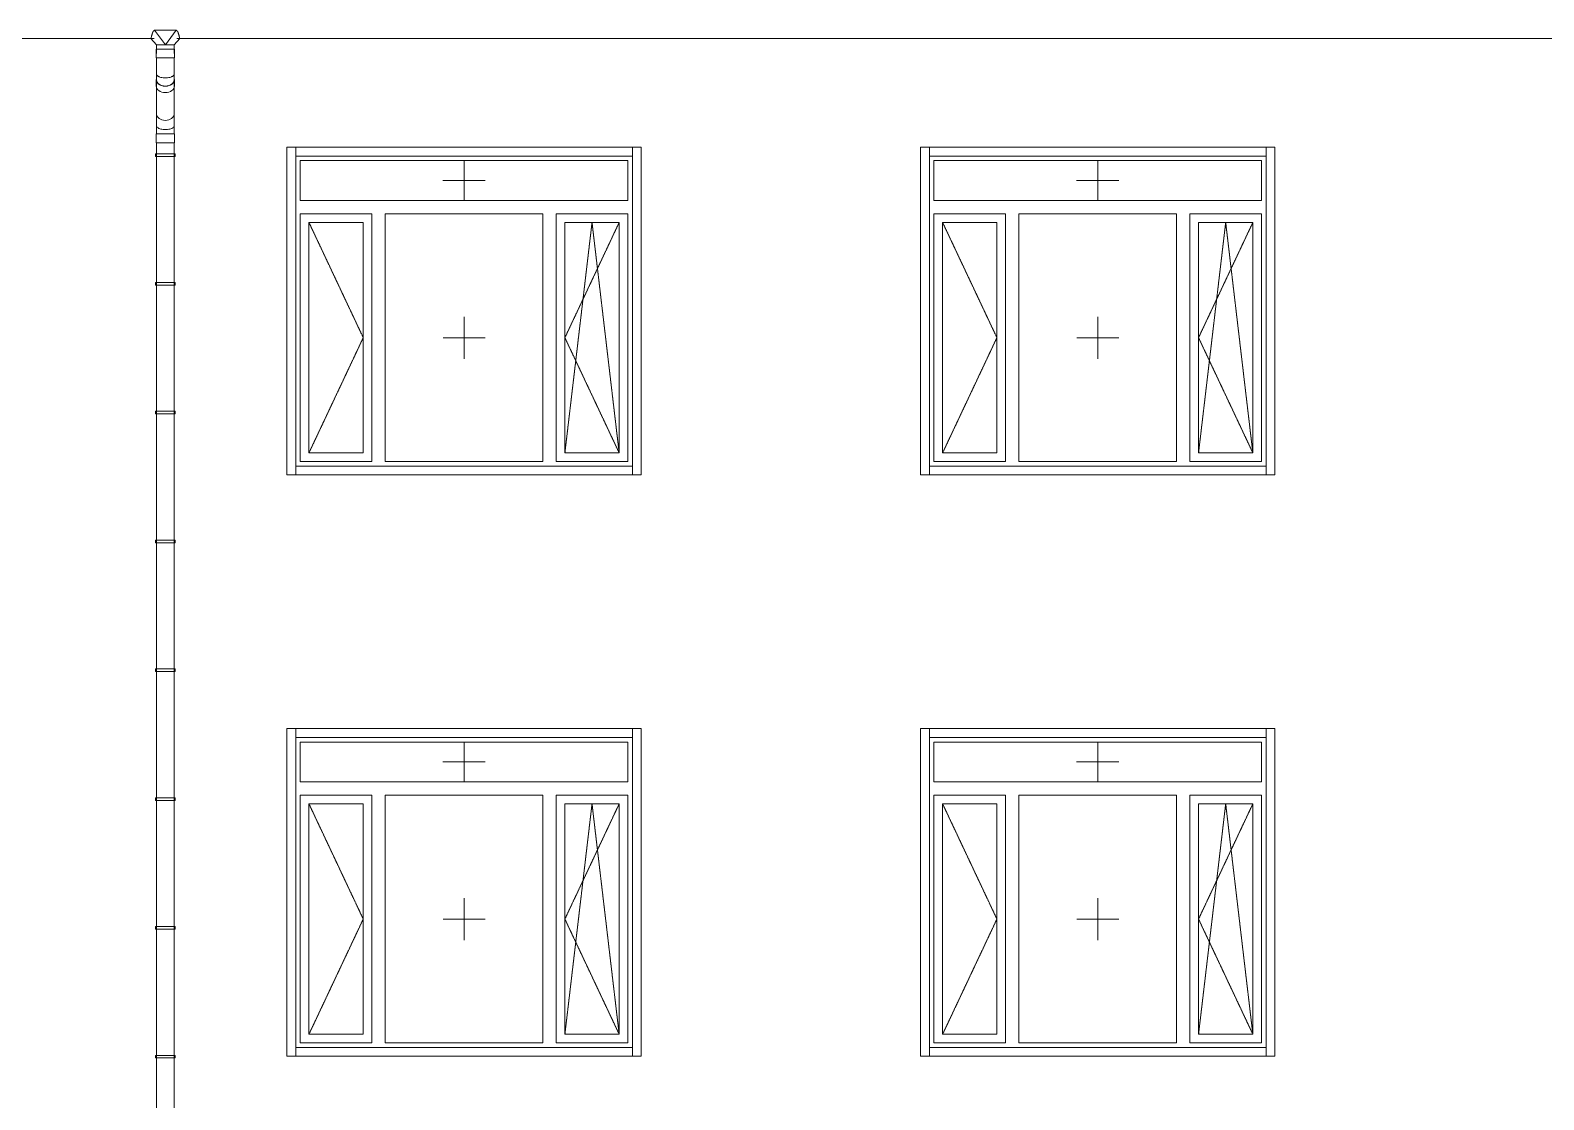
# Model space of a CAD drawing. Header units: millimetres. Extents: x -515342 to 330399, y -224905 to 507333.
# Drawn here: x 164097 to 172684, y 9331 to 15402 of the extents above; entities that cross this region are included whole.
import ezdxf

# ---------------------------------------------------------------- set-up
doc = ezdxf.new("R2010")
doc.units = ezdxf.units.MM
doc.linetypes.add('ASVP_Штриховая_ш2 п1', pattern=[3, 2, -1])
doc.layers.get('0').update_dxf_attribs({"lineweight": 0})
for name, color, linetype, lineweight in [('Витраж', 7, 'Continuous', 0), ('Обобщенные модели', 7, 'Continuous', 0), ('Окна', 7, 'Continuous', 0), ('Окна открывание', 7, 'Continuous', 0)]:
    doc.layers.add(name, color=color, linetype=linetype, lineweight=lineweight)
pattern_1 = [(236.31, (1066.07, 1244.6), (-1777.996, -3556.002), [641.07, -5769.6]), (236.31, (1101.63, 1137.9), (-1777.996, -3556.002), [384.64, -6026.03]), (236.31, (888.27, 1137.9), (-1777.996, -3556.002), [384.64, -6026.03])]

# ---------------------------------------------------------------- blocks, each defined once
blk = doc.blocks.new('Окно_ПВХ_3Створки_1Фрамуга-верх - АР_Окно_ОП_1820_h_х1970_3ст2фр-в-V54-О_АР_Эскиз_Фасад 12-1 копия 1')
at = {"layer": 'Окна'}
h = blk.add_hatch(dxfattribs=at)
h.set_pattern_fill('FP_1', color=256, style=0, pattern_type=2)
h.set_pattern_definition(pattern_1)
h.paths.add_polyline_path([(-16777.3, 7635), (-16777.3, 8943), (-17085.3, 8943), (-17085.3, 7635), (-16814.8, 7635)])
h = blk.add_hatch(dxfattribs=at)
h.set_pattern_fill('FP_1', color=256, style=0, pattern_type=2)
h.set_pattern_definition(pattern_1)
h.paths.add_polyline_path([(-15325.3, 7635), (-15325.3, 8943), (-15633.3, 8943), (-15633.3, 7635), (-15465.5, 7635)])
for p, q in [((-15276.3, 9294), (-17134.3, 9294)), ((-17134.3, 9294), (-17134.3, 9068)), ((-15276.3, 9068), (-15276.3, 9294)), ((-15276.3, 9068), (-17134.3, 9068)), ((-16728.3, 8992), (-17134.3, 8992)), ((-17134.3, 8992), (-17134.3, 7586)), ((-17085.3, 8943), (-17085.3, 7635)), ((-16777.3, 8943), (-17085.3, 8943)), ((-16777.3, 8943), (-16777.3, 7635)), ((-16728.3, 7586), (-16728.3, 8992)), ((-15758.3, 8992), (-16652.3, 8992)), ((-16652.3, 7586), (-16652.3, 8992)), ((-15758.3, 7586), (-15758.3, 8992)), ((-15276.3, 8992), (-15682.3, 8992)), ((-15682.3, 7586), (-15682.3, 8992)), ((-15633.3, 8943), (-15633.3, 7635)), ((-15325.3, 8943), (-15633.3, 8943)), ((-15325.3, 8943), (-15325.3, 7635)), ((-15276.3, 7586), (-15276.3, 8992)), ((-17134.3, 7586), (-16728.3, 7586)), ((-17085.3, 7635), (-16777.3, 7635)), ((-16652.3, 7586), (-15758.3, 7586)), ((-15682.3, 7586), (-15276.3, 7586)), ((-15633.3, 7635), (-15325.3, 7635))]:
    blk.add_line(p, q, dxfattribs=at)
at = {"layer": 'Окна открывание', "linetype": 'ASVP_Штриховая_ш2 п1'}
for p, q in [((-16205.3, 9068), (-16205.3, 9294)), ((-16325.3, 9181), (-16085.3, 9181)), ((-17085.3, 8943), (-16777.3, 8289)), ((-15479.3, 8943), (-15633.3, 7635)), ((-15325.3, 8943), (-15633.3, 8289)), ((-15325.3, 7635), (-15479.3, 8943)), ((-16205.3, 8169), (-16205.3, 8409)), ((-16777.3, 8289), (-17085.3, 7635)), ((-16085.3, 8289), (-16325.3, 8289)), ((-15633.3, 8289), (-15325.3, 7635))]:
    blk.add_line(p, q, dxfattribs=at)
blk = doc.blocks.new('Окно_ПВХ_3Створки_1Фрамуга-верх - АР_Окно_ОП_1820_h_х1970_3ст2фр-в-V55-О_АР_Эскиз_Фасад 12-1 копия 1')
at = {"layer": 'Окна'}
h = blk.add_hatch(dxfattribs=at)
h.set_pattern_fill('FP_1', color=256, style=0, pattern_type=2)
h.set_pattern_definition(pattern_1)
h.paths.add_polyline_path([(-13216.698996, 7635), (-13182.329244, 7635), (-13182.329244, 8943), (-13490.329244, 8943), (-13490.329244, 7635), (-13441.585996, 7635)])
h = blk.add_hatch(dxfattribs=at)
h.set_pattern_fill('FP_1', color=256, style=0, pattern_type=2)
h.set_pattern_definition(pattern_1)
h.paths.add_polyline_path([(-11730.329244, 7635), (-11730.329244, 8943), (-12038.329244, 8943), (-12038.329244, 7635), (-11867.404289, 7635)])
for p, q in [((-11681.329244, 9294), (-13539.329244, 9294)), ((-13539.329244, 9294), (-13539.329244, 9068)), ((-11681.329244, 9068), (-11681.329244, 9294)), ((-11681.329244, 9068), (-13539.329244, 9068)), ((-13133.329244, 8992), (-13539.329244, 8992)), ((-13539.329244, 8992), (-13539.329244, 7586)), ((-13490.329244, 8943), (-13490.329244, 7635)), ((-13182.329244, 8943), (-13490.329244, 8943)), ((-13182.329244, 8943), (-13182.329244, 7635)), ((-13133.329244, 7586), (-13133.329244, 8992)), ((-12163.329244, 8992), (-13057.329244, 8992)), ((-13057.329244, 7586), (-13057.329244, 8992)), ((-12163.329244, 7586), (-12163.329244, 8992)), ((-11681.329244, 8992), (-12087.329244, 8992)), ((-12087.329244, 7586), (-12087.329244, 8992)), ((-12038.329244, 8943), (-12038.329244, 7635)), ((-11730.329244, 8943), (-12038.329244, 8943)), ((-11730.329244, 8943), (-11730.329244, 7635)), ((-11681.329244, 7586), (-11681.329244, 8992)), ((-13539.329244, 7586), (-13133.329244, 7586)), ((-13490.329244, 7635), (-13182.329244, 7635)), ((-13057.329244, 7586), (-12163.329244, 7586)), ((-12087.329244, 7586), (-11681.329244, 7586)), ((-12038.329244, 7635), (-11730.329244, 7635))]:
    blk.add_line(p, q, dxfattribs=at)
at = {"layer": 'Окна открывание', "linetype": 'ASVP_Штриховая_ш2 п1'}
for p, q in [((-12610.329244, 9068), (-12610.329244, 9294)), ((-12730.329244, 9181), (-12490.329244, 9181)), ((-13490.329244, 8943), (-13182.329244, 8289)), ((-11884.329244, 8943), (-12038.329244, 7635)), ((-11730.329244, 8943), (-12038.329244, 8289)), ((-11730.329244, 7635), (-11884.329244, 8943)), ((-12610.329244, 8169), (-12610.329244, 8409)), ((-13182.329244, 8289), (-13490.329244, 7635)), ((-12490.329244, 8289), (-12730.329244, 8289)), ((-12038.329244, 8289), (-11730.329244, 7635))]:
    blk.add_line(p, q, dxfattribs=at)
blk = doc.blocks.new('Окно_ПВХ_3Створки_1Фрамуга-верх - АР_Окно_ОП_1820_h_х1970_3ст2фр-в-V77-О_АР_Эскиз_Фасад 12-1 копия 1')
at = {"layer": 'Окна'}
h = blk.add_hatch(dxfattribs=at)
h.set_pattern_fill('FP_1', color=256, style=0, pattern_type=2)
h.set_pattern_definition(pattern_1)
h.paths.add_polyline_path([(-16777.3, 10935), (-16777.3, 12243), (-17085.3, 12243), (-17085.3, 10935), (-16814.8, 10935)])
h = blk.add_hatch(dxfattribs=at)
h.set_pattern_fill('FP_1', color=256, style=0, pattern_type=2)
h.set_pattern_definition(pattern_1)
h.paths.add_polyline_path([(-15325.3, 10935), (-15325.3, 12243), (-15633.3, 12243), (-15633.3, 10935), (-15465.5, 10935)])
for p, q in [((-15276.3, 12594), (-17134.3, 12594)), ((-17134.3, 12594), (-17134.3, 12368)), ((-15276.3, 12368), (-15276.3, 12594)), ((-15276.3, 12368), (-17134.3, 12368)), ((-16728.3, 12292), (-17134.3, 12292)), ((-17134.3, 12292), (-17134.3, 10886)), ((-16728.3, 10886), (-16728.3, 12292)), ((-15758.3, 12292), (-16652.3, 12292)), ((-16652.3, 10886), (-16652.3, 12292)), ((-15758.3, 10886), (-15758.3, 12292)), ((-15276.3, 12292), (-15682.3, 12292)), ((-15682.3, 10886), (-15682.3, 12292)), ((-15276.3, 10886), (-15276.3, 12292)), ((-17085.3, 12243), (-17085.3, 10935)), ((-16777.3, 12243), (-17085.3, 12243)), ((-16777.3, 12243), (-16777.3, 10935)), ((-15633.3, 12243), (-15633.3, 10935)), ((-15325.3, 12243), (-15633.3, 12243)), ((-15325.3, 12243), (-15325.3, 10935)), ((-17085.3, 10935), (-16777.3, 10935)), ((-15633.3, 10935), (-15325.3, 10935)), ((-17134.3, 10886), (-16728.3, 10886)), ((-16652.3, 10886), (-15758.3, 10886)), ((-15682.3, 10886), (-15276.3, 10886))]:
    blk.add_line(p, q, dxfattribs=at)
at = {"layer": 'Окна открывание', "linetype": 'ASVP_Штриховая_ш2 п1'}
for p, q in [((-16205.3, 12368), (-16205.3, 12594)), ((-16325.3, 12481), (-16085.3, 12481)), ((-17085.3, 12243), (-16777.3, 11589)), ((-15479.3, 12243), (-15633.3, 10935)), ((-15325.3, 12243), (-15633.3, 11589)), ((-15325.3, 10935), (-15479.3, 12243)), ((-16205.3, 11469), (-16205.3, 11709)), ((-16777.3, 11589), (-17085.3, 10935)), ((-16085.3, 11589), (-16325.3, 11589)), ((-15633.3, 11589), (-15325.3, 10935))]:
    blk.add_line(p, q, dxfattribs=at)
blk = doc.blocks.new('Окно_ПВХ_3Створки_1Фрамуга-верх - АР_Окно_ОП_1820_h_х1970_3ст2фр-в-V78-О_АР_Эскиз_Фасад 12-1 копия 1')
at = {"layer": 'Окна'}
h = blk.add_hatch(dxfattribs=at)
h.set_pattern_fill('FP_1', color=256, style=0, pattern_type=2)
h.set_pattern_definition(pattern_1)
h.paths.add_polyline_path([(-13182.329244, 10935), (-13182.329244, 12243), (-13490.329244, 12243), (-13490.329244, 10935), (-13216.698996, 10935)])
h = blk.add_hatch(dxfattribs=at)
h.set_pattern_fill('FP_1', color=256, style=0, pattern_type=2)
h.set_pattern_definition(pattern_1)
h.paths.add_polyline_path([(-11730.329244, 10935), (-11730.329244, 12243), (-12038.329244, 12243), (-12038.329244, 10935), (-11867.404289, 10935)])
for p, q in [((-11681.329244, 12594), (-13539.329244, 12594)), ((-13539.329244, 12594), (-13539.329244, 12368)), ((-11681.329244, 12368), (-11681.329244, 12594)), ((-11681.329244, 12368), (-13539.329244, 12368)), ((-13133.329244, 12292), (-13539.329244, 12292)), ((-13539.329244, 12292), (-13539.329244, 10886)), ((-13133.329244, 10886), (-13133.329244, 12292)), ((-12163.329244, 12292), (-13057.329244, 12292)), ((-13057.329244, 10886), (-13057.329244, 12292)), ((-12163.329244, 10886), (-12163.329244, 12292)), ((-11681.329244, 12292), (-12087.329244, 12292)), ((-12087.329244, 10886), (-12087.329244, 12292)), ((-11681.329244, 10886), (-11681.329244, 12292)), ((-13490.329244, 12243), (-13490.329244, 10935)), ((-13182.329244, 12243), (-13490.329244, 12243)), ((-13182.329244, 12243), (-13182.329244, 10935)), ((-12038.329244, 12243), (-12038.329244, 10935)), ((-11730.329244, 12243), (-12038.329244, 12243)), ((-11730.329244, 12243), (-11730.329244, 10935)), ((-13490.329244, 10935), (-13182.329244, 10935)), ((-12038.329244, 10935), (-11730.329244, 10935)), ((-13539.329244, 10886), (-13133.329244, 10886)), ((-13057.329244, 10886), (-12163.329244, 10886)), ((-12087.329244, 10886), (-11681.329244, 10886))]:
    blk.add_line(p, q, dxfattribs=at)
at = {"layer": 'Окна открывание', "linetype": 'ASVP_Штриховая_ш2 п1'}
for p, q in [((-12610.329244, 12368), (-12610.329244, 12594)), ((-12730.329244, 12481), (-12490.329244, 12481)), ((-13490.329244, 12243), (-13182.329244, 11589)), ((-11884.329244, 12243), (-12038.329244, 10935)), ((-11730.329244, 12243), (-12038.329244, 11589)), ((-11730.329244, 10935), (-11884.329244, 12243)), ((-12610.329244, 11469), (-12610.329244, 11709)), ((-13182.329244, 11589), (-13490.329244, 10935)), ((-12490.329244, 11589), (-12730.329244, 11589)), ((-12038.329244, 11589), (-11730.329244, 10935))]:
    blk.add_line(p, q, dxfattribs=at)
blk = doc.blocks.new('Прямоугольный импост - АР_Откос_Металлический_50х330 Белый Правый-9899493-О_АР_Эскиз_Фасад 12-1 копия 1')
at = {"layer": 'Витраж'}
for p, q in [((-9974.1, 2570), (-9974.1, 2620)), ((-9974.1, 2620), (-8064.1, 2620)), ((-8064.1, 2620), (-8064.1, 2570)), ((-9974.1, 2570), (-8064.1, 2570))]:
    blk.add_line(p, q, dxfattribs=at)
blk = doc.blocks.new('Прямоугольный импост - АР_Откос_Металлический_50х330 Белый Левый-9898761-О_АР_Эскиз_Фасад 12-1 копия 1')
at = {"layer": 'Витраж'}
for p, q in [((-9974.1, 760), (-9974.1, 810)), ((-8064.1, 810), (-9974.1, 810)), ((-8064.1, 810), (-8064.1, 760)), ((-8064.1, 760), (-9974.1, 760))]:
    blk.add_line(p, q, dxfattribs=at)
blk = doc.blocks.new('Прямоугольный импост - АР_Откос_Металлический_50х330 Белый Правый-9899492-О_АР_Эскиз_Фасад 12-1 копия 1')
at = {"layer": 'Витраж'}
for p, q in [((-8064.1, 2620), (-8014.1, 2620)), ((-8064.1, 2620), (-8064.1, 760)), ((-8014.1, 2620), (-8014.1, 760)), ((-8014.1, 760), (-8064.1, 760))]:
    blk.add_line(p, q, dxfattribs=at)
blk = doc.blocks.new('Прямоугольный импост - АР_Откос_Металлический_50х330 Белый Левый-V99-О_АР_Эскиз_Фасад 12-1 копия 1')
at = {"layer": 'Витраж'}
for p, q in [((-10024.1, 2620), (-9974.1, 2620)), ((-10024.1, 760), (-10024.1, 2620)), ((-9974.1, 760), (-9974.1, 2620)), ((-9974.1, 760), (-10024.1, 760))]:
    blk.add_line(p, q, dxfattribs=at)
blk = doc.blocks.new('Прямоугольный импост - АР_Откос_Металлический_50х330 Коричневый Правый-9899920-О_АР_Эскиз_Фасад 12-1 копия 1')
at = {"layer": 'Витраж'}
for p, q in [((-6359.2, 2570), (-6359.2, 2620)), ((-6359.2, 2620), (-4449.2, 2620)), ((-4449.2, 2620), (-4449.2, 2570)), ((-6359.2, 2570), (-4449.2, 2570))]:
    blk.add_line(p, q, dxfattribs=at)
blk = doc.blocks.new('Прямоугольный импост - АР_Откос_Металлический_50х330 Коричневый Левый-9899774-О_АР_Эскиз_Фасад 12-1 копия 1')
at = {"layer": 'Витраж'}
for p, q in [((-6359.2, 760), (-6359.2, 810)), ((-4449.2, 810), (-6359.2, 810)), ((-4449.2, 810), (-4449.2, 760)), ((-4449.2, 760), (-6359.2, 760))]:
    blk.add_line(p, q, dxfattribs=at)
blk = doc.blocks.new('Прямоугольный импост - АР_Откос_Металлический_50х330 Коричневый Правый-9899919-О_АР_Эскиз_Фасад 12-1 копия 1')
at = {"layer": 'Витраж'}
for p, q in [((-4449.2, 2620), (-4399.2, 2620)), ((-4449.2, 2620), (-4449.2, 760)), ((-4399.2, 2620), (-4399.2, 760)), ((-4399.2, 760), (-4449.2, 760))]:
    blk.add_line(p, q, dxfattribs=at)
blk = doc.blocks.new('Прямоугольный импост - АР_Откос_Металлический_50х330 Коричневый Левый-9899773-О_АР_Эскиз_Фасад 12-1 копия 1')
at = {"layer": 'Витраж'}
for p, q in [((-6409.2, 2620), (-6359.2, 2620)), ((-6409.2, 760), (-6409.2, 2620)), ((-6359.2, 760), (-6359.2, 2620)), ((-6359.2, 760), (-6409.2, 760))]:
    blk.add_line(p, q, dxfattribs=at)
blk = doc.blocks.new('ASVP_ОМ_Водосточная воронка_Желоб - Водосточная воронка 125_100-9880137-О_АР_Эскиз_Фасад 12-1 копия 1')
at = {"layer": 'Обобщенные модели'}
for p, q in [((-7261.8, 13334), (-7200, 13251.5)), ((-7138, 13334), (-7261.8, 13334)), ((-7200, 13251.5), (-7138, 13334)), ((-7281.8, 13287.5), (-7250, 13251.5)), ((-7251.5, 13226.5), (-7251.5, 13176.5)), ((-7251.5, 13226.5), (-7200, 13226.5)), ((-7250, 13251.5), (-7250, 13201.5)), ((-7249.2, 13251.5), (-7200, 13251.5)), ((-7200, 13251.5), (-7150.8, 13251.5)), ((-7200, 13226.5), (-7150.3, 13226.5)), ((-7117.9, 13287.5), (-7150, 13251.5)), ((-7150, 13201.5), (-7150, 13251.5)), ((-7149.8, 13226.5), (-7148.5, 13226.5)), ((-7148.5, 13176.5), (-7148.5, 13226.5)), ((-7200, 13176.5), (-7251.5, 13176.5)), ((-7150.3, 13176.5), (-7200, 13176.5)), ((-7148.5, 13176.5), (-7149.8, 13176.5))]:
    blk.add_line(p, q, dxfattribs=at)
for points, knots in [([(-7261.8, 13334), (-7262.6, 13333.4), (-7264.2, 13332.2), (-7266.4, 13330.2), (-7268, 13328.4), (-7269, 13327.1), (-7269.5, 13326.4), (-7269.9, 13325.8), (-7270.2, 13325.2), (-7270.7, 13324.3), (-7271.4, 13322.9), (-7272.1, 13320.6), (-7272.8, 13318.4), (-7273.2, 13316.8), (-7273.5, 13316), (-7273.7, 13315.3), (-7273.9, 13314.7), (-7274.1, 13313.9), (-7274.6, 13312.5), (-7275.2, 13310.5), (-7275.9, 13308.2), (-7276.8, 13305.2), (-7277.8, 13301.8), (-7278.7, 13298.6), (-7279.2, 13296.8), (-7279.4, 13296.1)], [-1, -1, -1, -1, -0.9821429, -0.9642857, -0.9464286, -0.9375, -0.9330357, -0.9285714, -0.9241071, -0.9196429, -0.9107143, -0.8928571, -0.875, -0.8660714, -0.8616071, -0.8571429, -0.8526786, -0.8482143, -0.8392857, -0.8214286, -0.8035714, -0.7857143, -0.75, -0.7142857, -0.6908761, -0.6908761, -0.6908761, -0.6908761]), ([(-7120.3, 13296.1), (-7120.5, 13296.8), (-7121, 13298.6), (-7121.9, 13301.9), (-7122.9, 13305.3), (-7123.8, 13308.3), (-7124.4, 13310.6), (-7125, 13312.6), (-7125.5, 13314.1), (-7125.7, 13314.9), (-7125.9, 13315.5), (-7126.2, 13316.1), (-7126.4, 13317), (-7126.8, 13318.6), (-7127.5, 13320.8), (-7128.2, 13323.1), (-7128.9, 13324.6), (-7129.3, 13325.4), (-7129.7, 13326), (-7130.1, 13326.6), (-7130.6, 13327.3), (-7131.6, 13328.6), (-7133.3, 13330.4), (-7135.5, 13332.3), (-7137.2, 13333.4), (-7138, 13334)], [-0.3094349, -0.3094349, -0.3094349, -0.3094349, -0.2857143, -0.25, -0.2142857, -0.1964286, -0.1785714, -0.1607143, -0.1517857, -0.1473214, -0.1428571, -0.1383929, -0.1339286, -0.125, -0.1071429, -0.0892857, -0.0803571, -0.0758929, -0.0714286, -0.0669643, -0.0625, -0.0535714, -0.0357143, -0.0178571, 0, 0, 0, 0]), ([(-7279.5, 13295.6), (-7279.9, 13294.4), (-7280.4, 13292.4), (-7280.9, 13290.9), (-7281, 13290.3)], [-0.68557498, -0.68557498, -0.68557498, -0.68557498, -0.64285714, -0.60690756, -0.60690756, -0.60690756, -0.60690756]), ([(-7118.7, 13290.3), (-7118.9, 13290.9), (-7119.3, 13292.4), (-7119.8, 13294.4), (-7120.2, 13295.6)], [-0.39309894, -0.39309894, -0.39309894, -0.39309894, -0.35714286, -0.31492848, -0.31492848, -0.31492848, -0.31492848])]:
    blk.add_open_spline(points, degree=3, knots=knots, dxfattribs=at)
for points in [[(-7281.5, 13288.8), (-7281.7, 13287.9), (-7281.8, 13287.5), (-7281.8, 13287.5)], [(-7117.9, 13287.5), (-7117.9, 13287.5), (-7118.1, 13287.9), (-7118.3, 13288.8)]]:
    blk.add_open_spline(points, degree=3, dxfattribs=at)
blk = doc.blocks.new('ASVP_ОМ_Водосточная труба_Колено 135 - Колено 135-V208-О_АР_Эскиз_Фасад 12-1 копия 1')
at = {"layer": 'Обобщенные модели'}
for p, q in [((-7250, 12857.9), (-7250, 12790.8)), ((-7150, 12790.8), (-7150, 12857.9)), ((-7251.5, 12745.8), (-7251.5, 12695.8)), ((-7251.5, 12745.8), (-7200, 12745.8)), ((-7250, 12790.8), (-7250, 12745.8)), ((-7200, 12745.8), (-7150.3, 12745.8)), ((-7150, 12745.8), (-7150, 12790.8)), ((-7149.8, 12745.8), (-7148.5, 12745.8)), ((-7148.5, 12695.8), (-7148.5, 12745.8)), ((-7200, 12695.8), (-7251.5, 12695.8)), ((-7150.3, 12695.8), (-7200, 12695.8)), ((-7148.5, 12695.8), (-7149.8, 12695.8))]:
    blk.add_line(p, q, dxfattribs=at)
blk.add_ellipse((-7200, 12857.9), major_axis=(50, 0), ratio=0.707107, start_param=3.141593, end_param=6.283185, dxfattribs=at)
blk.add_open_spline([(-7250, 12790.8), (-7250, 12789), (-7248.9, 12785.3), (-7244.6, 12781.1), (-7239.8, 12778.1), (-7234, 12775.4), (-7225.3, 12772.6), (-7213.1, 12770.5), (-7200, 12769.8), (-7186.9, 12770.5), (-7174.7, 12772.6), (-7166, 12775.4), (-7160.2, 12778.1), (-7155.4, 12781.1), (-7151.1, 12785.3), (-7150, 12789), (-7150, 12790.8)], degree=3, knots=[0, 0, 0, 0, 0.083333, 0.166667, 0.208333, 0.25, 0.333333, 0.416667, 0.5, 0.583333, 0.666667, 0.75, 0.791667, 0.833333, 0.916667, 1, 1, 1, 1], dxfattribs=at)
blk = doc.blocks.new('ASVP_ОМ_Водосточная труба - Трубы 100-9883363-О_АР_Эскиз_Фасад 12-1 копия 1')
at = {"layer": 'Обобщенные модели'}
for p, q in [((-7250, 13052.4), (-7250, 12857.9)), ((-7150, 12857.9), (-7150, 13052.4))]:
    blk.add_line(p, q, dxfattribs=at)
for centre in [(-7200, 13052.4), (-7200, 12857.9)]:
    blk.add_ellipse(centre, major_axis=(50, 0), ratio=0.707107, start_param=3.141593, end_param=6.283185, dxfattribs=at)
blk = doc.blocks.new('ASVP_ОМ_Водосточная труба_Колено 135 - Колено 135-V209-О_АР_Эскиз_Фасад 12-1 копия 1')
at = {"layer": 'Обобщенные модели'}
for p, q in [((-7250, 13179.2), (-7250, 13084.2)), ((-7150, 13084.2), (-7150, 13179.2)), ((-7251.5, 13052.4), (-7251.5, 13017)), ((-7250, 13084.2), (-7250, 13052.4)), ((-7150, 13052.4), (-7150, 13084.2)), ((-7148.5, 13017), (-7148.5, 13052.4))]:
    blk.add_line(p, q, dxfattribs=at)
for centre, major_axis, start_param, end_param in [((-7200, 13052.4), (51.5, 0), 2.91781, 4.712389), ((-7200, 13052.4), (50, 0), 3.141593, 4.712389), ((-7200, 13052.4), (50, 0), 3.141593, 4.712389), ((-7200, 13052.4), (51.5, 0), 4.712389, 6.506968), ((-7200, 13052.4), (50, 0), 4.712389, 6.283185), ((-7200, 13052.4), (50, 0), 4.712389, 6.283185), ((-7200, 13017), (51.5, 0), 3.141593, 4.712389), ((-7200, 13017), (51.5, 0), 4.712389, 6.283185)]:
    blk.add_ellipse(centre, major_axis=major_axis, ratio=0.707107, start_param=start_param, end_param=end_param, dxfattribs=at)
blk.add_open_spline([(-7250, 13084.2), (-7250, 13082.4), (-7248.9, 13078.8), (-7244.6, 13074.6), (-7239.8, 13071.6), (-7234, 13068.8), (-7225.3, 13066.1), (-7213.1, 13064), (-7200, 13063.3), (-7186.9, 13064), (-7174.7, 13066.1), (-7166, 13068.8), (-7160.2, 13071.6), (-7155.4, 13074.6), (-7151.1, 13078.8), (-7150, 13082.4), (-7150, 13084.2)], degree=3, knots=[0, 0, 0, 0, 0.083333, 0.166667, 0.208333, 0.25, 0.333333, 0.416667, 0.5, 0.583333, 0.666667, 0.75, 0.791667, 0.833333, 0.916667, 1, 1, 1, 1], dxfattribs=at)
blk = doc.blocks.new('ASVP_ОМ_Водосточная труба_На стене - Труба 100-9889468-О_АР_Эскиз_Фасад 12-1 копия 1')
at = {"layer": 'Обобщенные модели'}
for p, q in [((-7250, 12695.760475), (-7250, -604.239525)), ((-7150, -604.239525), (-7150, 12695.760475))]:
    blk.add_line(p, q, dxfattribs=at)
blk = doc.blocks.new('Влж_Водосточная труба_Хомут - Хомут-9753428-О_АР_Эскиз_Фасад 12-1 копия 1')
at = {"layer": 'Обобщенные модели'}
for p, q in [((-7255, 12633.260475), (-7255, 12618.260475)), ((-7255, 12633.260475), (-7145, 12633.260475)), ((-7145, 12618.260475), (-7145, 12633.260475)), ((-7145, 12618.260475), (-7255, 12618.260475))]:
    blk.add_line(p, q, dxfattribs=at)
blk = doc.blocks.new('ASVP_ОМ_Водосточный желоб - Желоб 125-9912294-О_АР_Эскиз_Фасад 12-1 копия 1')
at = {"layer": 'Обобщенные модели'}
for p, q in [((-39935.4, 13287.5), (-17964.3, 13287.5)), ((-17835.4, 13287.5), (-7264.3, 13287.5))]:
    blk.add_line(p, q, dxfattribs=at)
blk = doc.blocks.new('СД_Люблино_Фасады_rvt-1-О_АР_Эскиз_Фасад 12-1 копия 1')
at = {"layer": 'Витраж', "lineweight": 9}
for name, p in [('Прямоугольный импост - АР_Откос_Металлический_50х330 Белый Левый-V99-О_АР_Эскиз_Фасад 12-1 копия 1', (-7186.1, 10050)), ('Прямоугольный импост - АР_Откос_Металлический_50х330 Белый Правый-9899493-О_АР_Эскиз_Фасад 12-1 копия 1', (-7186.1, 10050)), ('Прямоугольный импост - АР_Откос_Металлический_50х330 Белый Правый-9899492-О_АР_Эскиз_Фасад 12-1 копия 1', (-7186.1, 10050)), ('Прямоугольный импост - АР_Откос_Металлический_50х330 Белый Левый-V99-О_АР_Эскиз_Фасад 12-1 копия 1', (-3591.2, 10050)), ('Прямоугольный импост - АР_Откос_Металлический_50х330 Белый Правый-9899493-О_АР_Эскиз_Фасад 12-1 копия 1', (-3591.2, 10050)), ('Прямоугольный импост - АР_Откос_Металлический_50х330 Белый Правый-9899492-О_АР_Эскиз_Фасад 12-1 копия 1', (-3591.2, 10050)), ('Прямоугольный импост - АР_Откос_Металлический_50х330 Белый Левый-9898761-О_АР_Эскиз_Фасад 12-1 копия 1', (-7186.1, 10050)), ('Прямоугольный импост - АР_Откос_Металлический_50х330 Белый Левый-9898761-О_АР_Эскиз_Фасад 12-1 копия 1', (-3591.2, 10050)), ('Прямоугольный импост - АР_Откос_Металлический_50х330 Коричневый Левый-9899773-О_АР_Эскиз_Фасад 12-1 копия 1', (-10801.1, 6750)), ('Прямоугольный импост - АР_Откос_Металлический_50х330 Коричневый Правый-9899920-О_АР_Эскиз_Фасад 12-1 копия 1', (-10801.1, 6750)), ('Прямоугольный импост - АР_Откос_Металлический_50х330 Коричневый Правый-9899919-О_АР_Эскиз_Фасад 12-1 копия 1', (-10801.1, 6750)), ('Прямоугольный импост - АР_Откос_Металлический_50х330 Белый Левый-V99-О_АР_Эскиз_Фасад 12-1 копия 1', (-3591.2, 6750)), ('Прямоугольный импост - АР_Откос_Металлический_50х330 Белый Правый-9899493-О_АР_Эскиз_Фасад 12-1 копия 1', (-3591.2, 6750)), ('Прямоугольный импост - АР_Откос_Металлический_50х330 Белый Правый-9899492-О_АР_Эскиз_Фасад 12-1 копия 1', (-3591.2, 6750)), ('Прямоугольный импост - АР_Откос_Металлический_50х330 Коричневый Левый-9899774-О_АР_Эскиз_Фасад 12-1 копия 1', (-10801.1, 6750)), ('Прямоугольный импост - АР_Откос_Металлический_50х330 Белый Левый-9898761-О_АР_Эскиз_Фасад 12-1 копия 1', (-3591.2, 6750))]:
    blk.add_blockref(name, p, dxfattribs=at)
at = {"layer": 'Обобщенные модели', "lineweight": 9}
for name, p in [('ASVP_ОМ_Водосточный желоб - Желоб 125-9912294-О_АР_Эскиз_Фасад 12-1 копия 1', (0, 0)), ('ASVP_ОМ_Водосточная воронка_Желоб - Водосточная воронка 125_100-9880137-О_АР_Эскиз_Фасад 12-1 копия 1', (-10700, 0)), ('ASVP_ОМ_Водосточная труба_Колено 135 - Колено 135-V209-О_АР_Эскиз_Фасад 12-1 копия 1', (-10700, 0)), ('ASVP_ОМ_Водосточная труба - Трубы 100-9883363-О_АР_Эскиз_Фасад 12-1 копия 1', (-10700, 0)), ('ASVP_ОМ_Водосточная труба_Колено 135 - Колено 135-V208-О_АР_Эскиз_Фасад 12-1 копия 1', (-10700, 0)), ('Влж_Водосточная труба_Хомут - Хомут-9753428-О_АР_Эскиз_Фасад 12-1 копия 1', (-10700, 0)), ('ASVP_ОМ_Водосточная труба_На стене - Труба 100-9889468-О_АР_Эскиз_Фасад 12-1 копия 1', (-10700, 0)), ('Влж_Водосточная труба_Хомут - Хомут-9753428-О_АР_Эскиз_Фасад 12-1 копия 1', (-10700, -731.1)), ('Влж_Водосточная труба_Хомут - Хомут-9753428-О_АР_Эскиз_Фасад 12-1 копия 1', (-10700, -1462.2)), ('Влж_Водосточная труба_Хомут - Хомут-9753428-О_АР_Эскиз_Фасад 12-1 копия 1', (-10700, -2193.3)), ('Влж_Водосточная труба_Хомут - Хомут-9753428-О_АР_Эскиз_Фасад 12-1 копия 1', (-10700, -2924.4)), ('Влж_Водосточная труба_Хомут - Хомут-9753428-О_АР_Эскиз_Фасад 12-1 копия 1', (-10700, -3655.6)), ('Влж_Водосточная труба_Хомут - Хомут-9753428-О_АР_Эскиз_Фасад 12-1 копия 1', (-10700, -4386.7)), ('Влж_Водосточная труба_Хомут - Хомут-9753428-О_АР_Эскиз_Фасад 12-1 копия 1', (-10700, -5117.8))]:
    blk.add_blockref(name, p, dxfattribs=at)
at = {"layer": 'Окна', "lineweight": 9}
for name in ['Окно_ПВХ_3Створки_1Фрамуга-верх - АР_Окно_ОП_1820_h_х1970_3ст2фр-в-V77-О_АР_Эскиз_Фасад 12-1 копия 1', 'Окно_ПВХ_3Створки_1Фрамуга-верх - АР_Окно_ОП_1820_h_х1970_3ст2фр-в-V78-О_АР_Эскиз_Фасад 12-1 копия 1', 'Окно_ПВХ_3Створки_1Фрамуга-верх - АР_Окно_ОП_1820_h_х1970_3ст2фр-в-V54-О_АР_Эскиз_Фасад 12-1 копия 1', 'Окно_ПВХ_3Створки_1Фрамуга-верх - АР_Окно_ОП_1820_h_х1970_3ст2фр-в-V55-О_АР_Эскиз_Фасад 12-1 копия 1']:
    blk.add_blockref(name, (0, 0), dxfattribs=at)

msp = doc.modelspace()

# ---------------------------------------------------------------- block references
msp.add_blockref('СД_Люблино_Фасады_rvt-1-О_АР_Эскиз_Фасад 12-1 копия 1', (182763.6864, 2067.7355))

doc.saveas('drawing.dxf')
